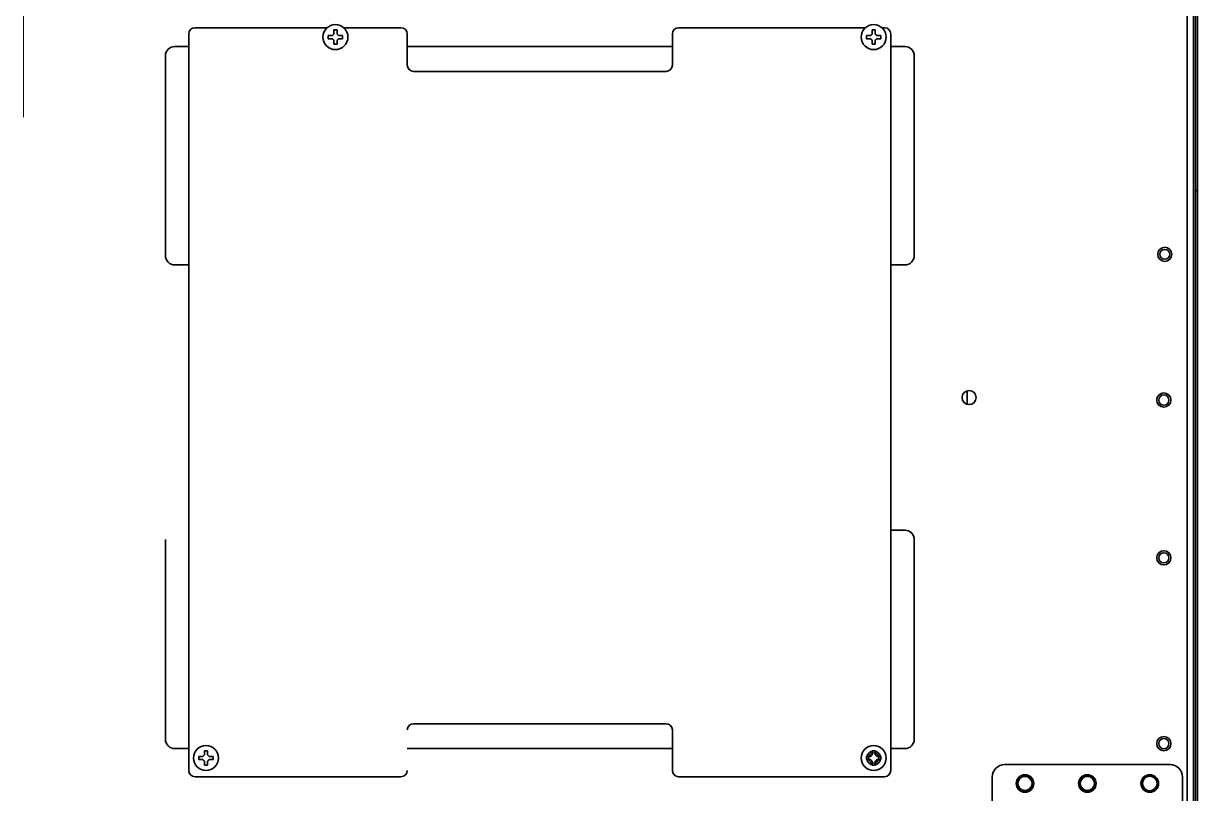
# Model space of a CAD drawing. Extents: x 6327 to 10269, y -393 to 3204.
# Drawn here: x 8803.1 to 9179.4, y 2560 to 2806.7 of the extents above; entities that cross this region are included whole.
import ezdxf

# ---------------------------------------------------------------- set-up
doc = ezdxf.new("R2010")
doc.units = 0
doc.header["$LTSCALE"] = 5
doc.layers.get('0').update_dxf_attribs({"linetype": 'CONTINUOUS', "lineweight": 0})
doc.layers.add('1', color=7, linetype='CONTINUOUS', true_color=0xffffff)

msp = doc.modelspace()

# ---------------------------------------------------------------- linework, layer by layer
at = {"color": 6}
msp.add_line((8803.07, 2876.63), (8803.07, 2776.63), dxfattribs=at)
at = {"layer": '1', "color": 7, "linetype": 'Continuous', "lineweight": 35}
for p, q in [((9178.07, 3067.73), (9178.07, 2432.33)), ((9179.37, 2417.53), (9179.37, 3066.93)), ((9178.68, 3063.93), (9178.68, 2420.53)), ((9176.07, 3021.71), (9176.07, 2527.74)), ((8858.07, 2805.33), (8900.43, 2805.33)), ((8905.72, 2805.33), (8924.07, 2805.33)), ((9013.07, 2805.33), (9072.93, 2805.33)), ((9078.22, 2805.33), (9079.07, 2805.33)), ((8856.07, 2567.33), (8856.07, 2803.33)), ((8900.77, 2802.33), (8900.77, 2802.83)), ((8900.77, 2801.83), (8900.77, 2802.33)), ((8905.37, 2802.83), (8905.37, 2802.33)), ((8905.37, 2802.33), (8905.37, 2801.83)), ((8926.07, 2803.33), (8926.07, 2793.33)), ((9011.07, 2803.33), (9011.07, 2793.33)), ((9073.27, 2802.33), (9073.27, 2802.83)), ((9073.27, 2801.83), (9073.27, 2802.33)), ((9077.87, 2802.83), (9077.87, 2802.33)), ((9077.87, 2802.33), (9077.87, 2801.83)), ((9081.07, 2803.33), (9081.07, 2567.33)), ((8848.57, 2732.33), (8848.57, 2796.33)), ((8851.57, 2799.33), (8856.07, 2799.33)), ((8926.08, 2799.33), (9011.07, 2799.33)), ((9081.07, 2799.33), (9085.57, 2799.33)), ((9088.57, 2796.33), (9088.57, 2732.33)), ((9009.07, 2791.33), (8928.07, 2791.33)), ((9178.74, 2753.23), (9179.37, 2753.23)), ((9179.37, 2753.23), (9179.37, 2753.23)), ((9179.37, 2753.23), (9179.37, 2753.23)), ((8851.57, 2729.33), (8856.07, 2729.33)), ((9081.07, 2729.33), (9085.57, 2729.33)), ((9105.57, 2684.66), (9105.57, 2688.99)), ((9085.57, 2644.33), (9081.07, 2644.33)), ((8848.57, 2577.33), (8848.57, 2641.33)), ((9088.57, 2641.33), (9088.57, 2577.33)), ((8928.07, 2582.33), (9009.07, 2582.33)), ((9011.07, 2567.33), (9011.07, 2580.33)), ((8856.07, 2574.33), (8851.57, 2574.33)), ((9011.07, 2574.33), (8926.08, 2574.33)), ((9085.57, 2574.33), (9081.07, 2574.33)), ((8859.27, 2571.33), (8859.27, 2571.83)), ((8859.27, 2570.83), (8859.27, 2571.33)), ((8863.87, 2571.83), (8863.87, 2571.33)), ((8863.87, 2571.33), (8863.87, 2570.83)), ((9073.27, 2571.33), (9073.27, 2571.83)), ((9073.27, 2570.83), (9073.27, 2571.33)), ((9077.87, 2571.83), (9077.87, 2571.33)), ((9077.87, 2571.33), (9077.87, 2570.83)), ((9170.57, 2569.23), (9117.57, 2569.23)), ((8924.07, 2565.33), (8858.07, 2565.33)), ((9079.07, 2565.33), (9013.07, 2565.33)), ((9113.57, 2565.23), (9113.57, 2488.23)), ((9174.57, 2488.23), (9174.57, 2565.23))]:
    msp.add_line(p, q, dxfattribs=at)
for centre, radius in [((8903.07, 2802.33), 4), ((9075.57, 2802.33), 4), ((9168.87, 2732.73), 2.25), ((9168.87, 2732.73), 1.6), ((9106.17, 2686.83), 2.25), ((9168.57, 2686.03), 2.28), ((9168.57, 2686.03), 1.65), ((9168.57, 2635.48), 2.28), ((9168.57, 2635.48), 1.65), ((9168.57, 2575.93), 2.28), ((8861.57, 2571.33), 4), ((9075.57, 2571.33), 4), ((9168.57, 2575.93), 1.65), ((9075.57, 2571.33), 2.25), ((9075.57, 2571.33), 1.65), ((9124.07, 2563.18), 2.82), ((9124.07, 2563.18), 2.41), ((9124.07, 2563.18), 2.27), ((9144.07, 2563.18), 2.82), ((9144.07, 2563.18), 2.41), ((9144.07, 2563.18), 2.27), ((9164.07, 2563.18), 2.82), ((9164.07, 2563.18), 2.41), ((9164.07, 2563.18), 2.32)]:
    msp.add_circle(centre, radius, dxfattribs=at)
for centre, radius, start, end in [((8858.07, 2803.33), 2, 90, 180), ((8924.07, 2803.33), 2, 0, 90), ((9013.07, 2803.33), 2, 90, 180), ((9079.07, 2803.33), 2, 0, 90), ((8851.57, 2796.33), 3, 90, 180), ((9085.57, 2796.33), 3, 0, 90), ((8928.07, 2793.33), 2, 180, 270), ((9009.07, 2793.33), 2, 270, 0), ((8851.57, 2732.33), 3, 180, 270), ((9085.57, 2732.33), 3, 270, 0), ((9085.57, 2641.33), 3, 0, 90), ((8928.07, 2580.33), 2, 90, 180), ((9009.07, 2580.33), 2, 0, 90), ((8851.57, 2577.33), 3, 180, 270), ((9085.57, 2577.33), 3, 270, 0), ((8858.07, 2567.33), 2, 180, 270), ((8924.07, 2567.33), 2, 270, 0), ((9013.07, 2567.33), 2, 180, 270), ((9079.07, 2567.33), 2, 270, 0)]:
    msp.add_arc(centre, radius, start, end, dxfattribs=at)
for centre, major_axis, ratio, start_param, end_param in [((9178.74, 2754.23), (0, 1), 0.052336, 1.570796, 3.141593), ((9178.74, 2752.23), (0, 1), 0.052336, 0, 1.570796), ((9117.57, 2565.23), (2.83, -2.83), 0.999695, 2.356347, 3.926839), ((9170.57, 2565.23), (-2.83, -2.83), 0.999695, 2.356347, 3.926839)]:
    msp.add_ellipse(centre, major_axis=major_axis, ratio=ratio, start_param=start_param, end_param=end_param, dxfattribs=at)
for points in [[(8902.57, 2803.33), (8902.57, 2803.38), (8902.57, 2803.49), (8902.57, 2803.65), (8902.57, 2803.81), (8902.57, 2803.96), (8902.57, 2804.12), (8902.57, 2804.27), (8902.57, 2804.44), (8902.57, 2804.56), (8902.57, 2804.63)], [(8902.57, 2804.63), (8902.74, 2804.63), (8903.07, 2804.63), (8903.41, 2804.63), (8903.57, 2804.63)], [(9075.07, 2803.33), (9075.07, 2803.38), (9075.07, 2803.49), (9075.07, 2803.65), (9075.07, 2803.81), (9075.07, 2803.96), (9075.07, 2804.12), (9075.07, 2804.27), (9075.07, 2804.44), (9075.07, 2804.56), (9075.07, 2804.63)], [(9075.07, 2804.63), (9075.24, 2804.63), (9075.57, 2804.63), (9075.91, 2804.63), (9076.07, 2804.63)], [(8902.07, 2801.83), (8902.02, 2801.83), (8901.91, 2801.83), (8901.75, 2801.83), (8901.59, 2801.83), (8901.43, 2801.83), (8901.28, 2801.83), (8901.13, 2801.83), (8900.96, 2801.83), (8900.84, 2801.83), (8900.77, 2801.83)], [(8902.07, 2802.83), (8902.1, 2802.85), (8902.14, 2802.9), (8902.22, 2802.97), (8902.29, 2803.04), (8902.36, 2803.11), (8902.43, 2803.18), (8902.5, 2803.25), (8902.55, 2803.3), (8902.57, 2803.33)], [(8902.57, 2801.33), (8902.55, 2801.35), (8902.5, 2801.4), (8902.42, 2801.48), (8902.35, 2801.55), (8902.28, 2801.62), (8902.21, 2801.69), (8902.14, 2801.76), (8902.1, 2801.8), (8902.07, 2801.83)], [(8903.57, 2800.03), (8903.41, 2800.03), (8903.07, 2800.03), (8902.74, 2800.03), (8902.57, 2800.03)], [(8903.57, 2803.33), (8903.6, 2803.3), (8903.65, 2803.25), (8903.72, 2803.18), (8903.8, 2803.1), (8903.87, 2803.03), (8903.93, 2802.96), (8904, 2802.9), (8904.05, 2802.85), (8904.07, 2802.83)], [(8904.07, 2801.83), (8904.05, 2801.8), (8904, 2801.75), (8903.93, 2801.68), (8903.86, 2801.61), (8903.79, 2801.54), (8903.72, 2801.47), (8903.64, 2801.4), (8903.6, 2801.35), (8903.57, 2801.33)], [(8903.57, 2801.33), (8903.57, 2801.27), (8903.57, 2801.16), (8903.57, 2801), (8903.57, 2800.84), (8903.57, 2800.69), (8903.57, 2800.54), (8903.57, 2800.38), (8903.57, 2800.21), (8903.57, 2800.09), (8903.57, 2800.03)], [(8904.07, 2802.83), (8904.13, 2802.83), (8904.24, 2802.83), (8904.4, 2802.83), (8904.56, 2802.83), (8904.71, 2802.83), (8904.86, 2802.83), (8905.02, 2802.83), (8905.19, 2802.83), (8905.31, 2802.83), (8905.37, 2802.83)], [(9074.57, 2801.83), (9074.52, 2801.83), (9074.41, 2801.83), (9074.25, 2801.83), (9074.09, 2801.83), (9073.93, 2801.83), (9073.78, 2801.83), (9073.63, 2801.83), (9073.46, 2801.83), (9073.34, 2801.83), (9073.27, 2801.83)], [(9074.57, 2802.83), (9074.6, 2802.85), (9074.64, 2802.9), (9074.72, 2802.97), (9074.79, 2803.04), (9074.86, 2803.11), (9074.93, 2803.18), (9075, 2803.25), (9075.05, 2803.3), (9075.07, 2803.33)], [(9075.07, 2801.33), (9075.05, 2801.35), (9075, 2801.4), (9074.92, 2801.48), (9074.85, 2801.55), (9074.78, 2801.62), (9074.71, 2801.69), (9074.64, 2801.76), (9074.6, 2801.8), (9074.57, 2801.83)], [(9076.07, 2800.03), (9075.91, 2800.03), (9075.57, 2800.03), (9075.24, 2800.03), (9075.07, 2800.03)], [(9076.07, 2803.33), (9076.1, 2803.3), (9076.15, 2803.25), (9076.22, 2803.18), (9076.3, 2803.1), (9076.37, 2803.03), (9076.43, 2802.96), (9076.5, 2802.9), (9076.55, 2802.85), (9076.57, 2802.83)], [(9076.57, 2801.83), (9076.55, 2801.8), (9076.5, 2801.75), (9076.43, 2801.68), (9076.36, 2801.61), (9076.29, 2801.54), (9076.22, 2801.47), (9076.14, 2801.4), (9076.1, 2801.35), (9076.07, 2801.33)], [(9076.07, 2801.33), (9076.07, 2801.27), (9076.07, 2801.16), (9076.07, 2801), (9076.07, 2800.84), (9076.07, 2800.69), (9076.07, 2800.54), (9076.07, 2800.38), (9076.07, 2800.21), (9076.07, 2800.09), (9076.07, 2800.03)], [(9076.57, 2802.83), (9076.63, 2802.83), (9076.74, 2802.83), (9076.9, 2802.83), (9077.06, 2802.83), (9077.21, 2802.83), (9077.36, 2802.83), (9077.52, 2802.83), (9077.69, 2802.83), (9077.81, 2802.83), (9077.87, 2802.83)], [(8860.57, 2570.83), (8860.52, 2570.83), (8860.41, 2570.83), (8860.25, 2570.83), (8860.09, 2570.83), (8859.93, 2570.83), (8859.78, 2570.83), (8859.63, 2570.83), (8859.46, 2570.83), (8859.34, 2570.83), (8859.27, 2570.83)], [(8860.57, 2571.83), (8860.6, 2571.85), (8860.64, 2571.9), (8860.72, 2571.97), (8860.79, 2572.04), (8860.86, 2572.11), (8860.93, 2572.18), (8861, 2572.25), (8861.05, 2572.3), (8861.07, 2572.33)], [(8861.07, 2570.33), (8861.05, 2570.35), (8861, 2570.4), (8860.92, 2570.48), (8860.85, 2570.55), (8860.78, 2570.62), (8860.71, 2570.69), (8860.64, 2570.76), (8860.6, 2570.8), (8860.57, 2570.83)], [(8861.07, 2572.33), (8861.07, 2572.38), (8861.07, 2572.49), (8861.07, 2572.65), (8861.07, 2572.81), (8861.07, 2572.96), (8861.07, 2573.12), (8861.07, 2573.27), (8861.07, 2573.44), (8861.07, 2573.56), (8861.07, 2573.63)], [(8861.07, 2573.63), (8861.24, 2573.63), (8861.57, 2573.63), (8861.91, 2573.63), (8862.07, 2573.63)], [(8862.07, 2572.33), (8862.1, 2572.3), (8862.15, 2572.25), (8862.22, 2572.18), (8862.3, 2572.1), (8862.37, 2572.03), (8862.43, 2571.96), (8862.5, 2571.9), (8862.55, 2571.85), (8862.57, 2571.83)], [(8862.57, 2570.83), (8862.55, 2570.8), (8862.5, 2570.75), (8862.43, 2570.68), (8862.36, 2570.61), (8862.29, 2570.54), (8862.22, 2570.47), (8862.14, 2570.4), (8862.1, 2570.35), (8862.07, 2570.33)], [(8862.07, 2570.33), (8862.07, 2570.27), (8862.07, 2570.16), (8862.07, 2570), (8862.07, 2569.84), (8862.07, 2569.69), (8862.07, 2569.54), (8862.07, 2569.38), (8862.07, 2569.21), (8862.07, 2569.09), (8862.07, 2569.03)], [(8862.57, 2571.83), (8862.63, 2571.83), (8862.74, 2571.83), (8862.9, 2571.83), (8863.06, 2571.83), (8863.21, 2571.83), (8863.36, 2571.83), (8863.52, 2571.83), (8863.69, 2571.83), (8863.81, 2571.83), (8863.87, 2571.83)], [(9074.57, 2570.83), (9074.52, 2570.83), (9074.41, 2570.83), (9074.25, 2570.83), (9074.09, 2570.83), (9073.93, 2570.83), (9073.78, 2570.83), (9073.63, 2570.83), (9073.46, 2570.83), (9073.34, 2570.83), (9073.27, 2570.83)], [(9074.57, 2571.83), (9074.6, 2571.85), (9074.64, 2571.9), (9074.72, 2571.97), (9074.79, 2572.04), (9074.86, 2572.11), (9074.93, 2572.18), (9075, 2572.25), (9075.05, 2572.3), (9075.07, 2572.33)], [(9075.07, 2570.33), (9075.05, 2570.35), (9075, 2570.4), (9074.92, 2570.48), (9074.85, 2570.55), (9074.78, 2570.62), (9074.71, 2570.69), (9074.64, 2570.76), (9074.6, 2570.8), (9074.57, 2570.83)], [(9075.07, 2572.33), (9075.07, 2572.38), (9075.07, 2572.49), (9075.07, 2572.65), (9075.07, 2572.81), (9075.07, 2572.96), (9075.07, 2573.12), (9075.07, 2573.27), (9075.07, 2573.44), (9075.07, 2573.56), (9075.07, 2573.63)], [(9075.07, 2573.63), (9075.24, 2573.63), (9075.57, 2573.63), (9075.91, 2573.63), (9076.07, 2573.63)], [(9076.07, 2572.33), (9076.1, 2572.3), (9076.15, 2572.25), (9076.22, 2572.18), (9076.3, 2572.1), (9076.37, 2572.03), (9076.43, 2571.96), (9076.5, 2571.9), (9076.55, 2571.85), (9076.57, 2571.83)], [(9076.57, 2570.83), (9076.55, 2570.8), (9076.5, 2570.75), (9076.43, 2570.68), (9076.36, 2570.61), (9076.29, 2570.54), (9076.22, 2570.47), (9076.14, 2570.4), (9076.1, 2570.35), (9076.07, 2570.33)], [(9076.07, 2570.33), (9076.07, 2570.27), (9076.07, 2570.16), (9076.07, 2570), (9076.07, 2569.84), (9076.07, 2569.69), (9076.07, 2569.54), (9076.07, 2569.38), (9076.07, 2569.21), (9076.07, 2569.09), (9076.07, 2569.03)], [(9076.57, 2571.83), (9076.63, 2571.83), (9076.74, 2571.83), (9076.9, 2571.83), (9077.06, 2571.83), (9077.21, 2571.83), (9077.36, 2571.83), (9077.52, 2571.83), (9077.69, 2571.83), (9077.81, 2571.83), (9077.87, 2571.83)], [(8862.07, 2569.03), (8861.91, 2569.03), (8861.57, 2569.03), (8861.24, 2569.03), (8861.07, 2569.03)], [(9076.07, 2569.03), (9075.91, 2569.03), (9075.57, 2569.03), (9075.24, 2569.03), (9075.07, 2569.03)]]:
    msp.add_open_spline(points, degree=3, dxfattribs=at)
for points in [[(8903.57, 2804.63), (8903.57, 2804.42), (8903.57, 2804.21), (8903.57, 2803.89), (8903.57, 2803.78), (8903.57, 2803.55), (8903.57, 2803.44), (8903.57, 2803.33)], [(9076.07, 2804.63), (9076.07, 2804.42), (9076.07, 2804.21), (9076.07, 2803.89), (9076.07, 2803.78), (9076.07, 2803.55), (9076.07, 2803.44), (9076.07, 2803.33)], [(8900.77, 2802.83), (8900.98, 2802.83), (8901.19, 2802.83), (8901.51, 2802.83), (8901.62, 2802.83), (8901.84, 2802.83), (8901.96, 2802.83), (8902.07, 2802.83)], [(8902.57, 2800.03), (8902.57, 2800.23), (8902.57, 2800.44), (8902.57, 2800.76), (8902.57, 2800.87), (8902.57, 2801.1), (8902.57, 2801.21), (8902.57, 2801.33)], [(8905.37, 2801.83), (8905.17, 2801.83), (8904.96, 2801.83), (8904.64, 2801.83), (8904.53, 2801.83), (8904.3, 2801.83), (8904.19, 2801.83), (8904.07, 2801.83)], [(9073.27, 2802.83), (9073.48, 2802.83), (9073.69, 2802.83), (9074.01, 2802.83), (9074.12, 2802.83), (9074.34, 2802.83), (9074.46, 2802.83), (9074.57, 2802.83)], [(9075.07, 2800.03), (9075.07, 2800.23), (9075.07, 2800.44), (9075.07, 2800.76), (9075.07, 2800.87), (9075.07, 2801.1), (9075.07, 2801.21), (9075.07, 2801.33)], [(9077.87, 2801.83), (9077.67, 2801.83), (9077.46, 2801.83), (9077.14, 2801.83), (9077.03, 2801.83), (9076.8, 2801.83), (9076.69, 2801.83), (9076.57, 2801.83)], [(8859.27, 2571.83), (8859.48, 2571.83), (8859.69, 2571.83), (8860.01, 2571.83), (8860.12, 2571.83), (8860.34, 2571.83), (8860.46, 2571.83), (8860.57, 2571.83)], [(8861.07, 2569.03), (8861.07, 2569.23), (8861.07, 2569.44), (8861.07, 2569.76), (8861.07, 2569.87), (8861.07, 2570.1), (8861.07, 2570.21), (8861.07, 2570.33)], [(8862.07, 2573.63), (8862.07, 2573.42), (8862.07, 2573.21), (8862.07, 2572.89), (8862.07, 2572.78), (8862.07, 2572.55), (8862.07, 2572.44), (8862.07, 2572.33)], [(8863.87, 2570.83), (8863.67, 2570.83), (8863.46, 2570.83), (8863.14, 2570.83), (8863.03, 2570.83), (8862.8, 2570.83), (8862.69, 2570.83), (8862.57, 2570.83)], [(9073.27, 2571.83), (9073.48, 2571.83), (9073.69, 2571.83), (9074.01, 2571.83), (9074.12, 2571.83), (9074.34, 2571.83), (9074.46, 2571.83), (9074.57, 2571.83)], [(9075.07, 2569.03), (9075.07, 2569.23), (9075.07, 2569.44), (9075.07, 2569.76), (9075.07, 2569.87), (9075.07, 2570.1), (9075.07, 2570.21), (9075.07, 2570.33)], [(9076.07, 2573.63), (9076.07, 2573.42), (9076.07, 2573.21), (9076.07, 2572.89), (9076.07, 2572.78), (9076.07, 2572.55), (9076.07, 2572.44), (9076.07, 2572.33)], [(9077.87, 2570.83), (9077.67, 2570.83), (9077.46, 2570.83), (9077.14, 2570.83), (9077.03, 2570.83), (9076.8, 2570.83), (9076.69, 2570.83), (9076.57, 2570.83)]]:
    msp.add_open_spline(points, degree=3, knots=[0, 0, 0, 0, 0.5, 0.5, 0.75, 0.75, 1, 1, 1, 1], dxfattribs=at)

doc.saveas('drawing.dxf')
